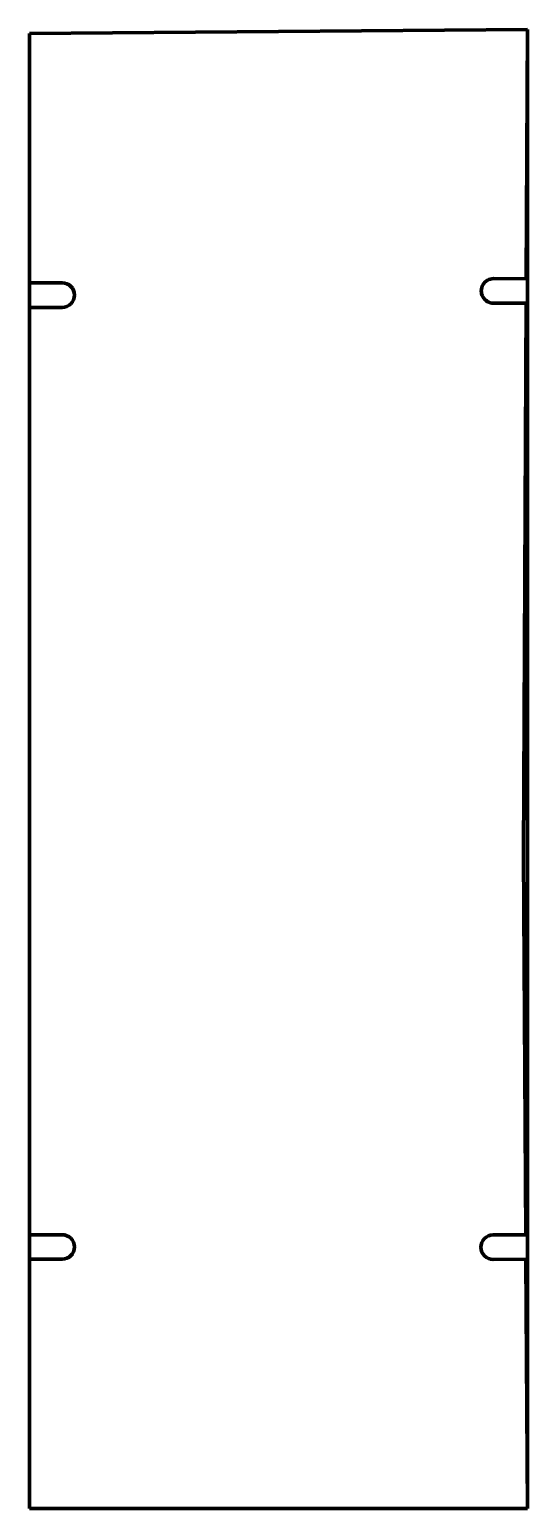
# Model space of a CAD drawing. Header units: inches. Extents: x 0 to 15.2, y 0 to 45.2.
import ezdxf

# ---------------------------------------------------------------- set-up
doc = ezdxf.new("R2010")
doc.units = ezdxf.units.IN
doc.header["$MEASUREMENT"] = 0
doc.layers.add('1', color=7, linetype='Continuous')

msp = doc.modelspace()

# ---------------------------------------------------------------- linework, layer by layer
at = {"color": 7, "lineweight": 90}
for p, q in [((15.25, 45.25), (0, 45.125)), ((15.212, 37.625), (15.25, 45.25)), ((15.25, 0), (15.25, 45.25)), ((0, 45.125), (0, 0)), ((15.125, 20), (15.209, 36.875)), ((15.198, 8.375), (15.125, 20)), ((15.25, 0), (15.202, 7.625)), ((0, 0), (15.25, 0))]:
    msp.add_line(p, q, dxfattribs=at)
at = {"layer": '1', "color": 7, "lineweight": 90}
for p, q in [((15.25, 0), (15.25, 45.25)), ((15.212, 37.625), (14.212, 37.63)), ((0, 37.5), (1, 37.5)), ((0, 36.75), (1, 36.75)), ((15.209, 36.875), (14.209, 36.88)), ((0, 8.375), (1, 8.375)), ((15.198, 8.375), (14.198, 8.369)), ((0, 7.625), (1, 7.625)), ((15.202, 7.625), (14.202, 7.619))]:
    msp.add_line(p, q, dxfattribs=at)
at = {"layer": '1', "color": 1, "lineweight": 90}
msp.add_line((15.25, 0), (15.25, 45.25), dxfattribs=at)
at = {"layer": '1', "color": 7, "lineweight": 90}
for centre, start, end in [((14.21, 37.255), 89.7164, 269.7164), ((1, 37.125), 270, 450), ((1, 8), 270, 450), ((14.2, 7.994), 90.3581, 270.3581)]:
    msp.add_arc(centre, 0.375, start, end, dxfattribs=at)

doc.saveas('drawing.dxf')
